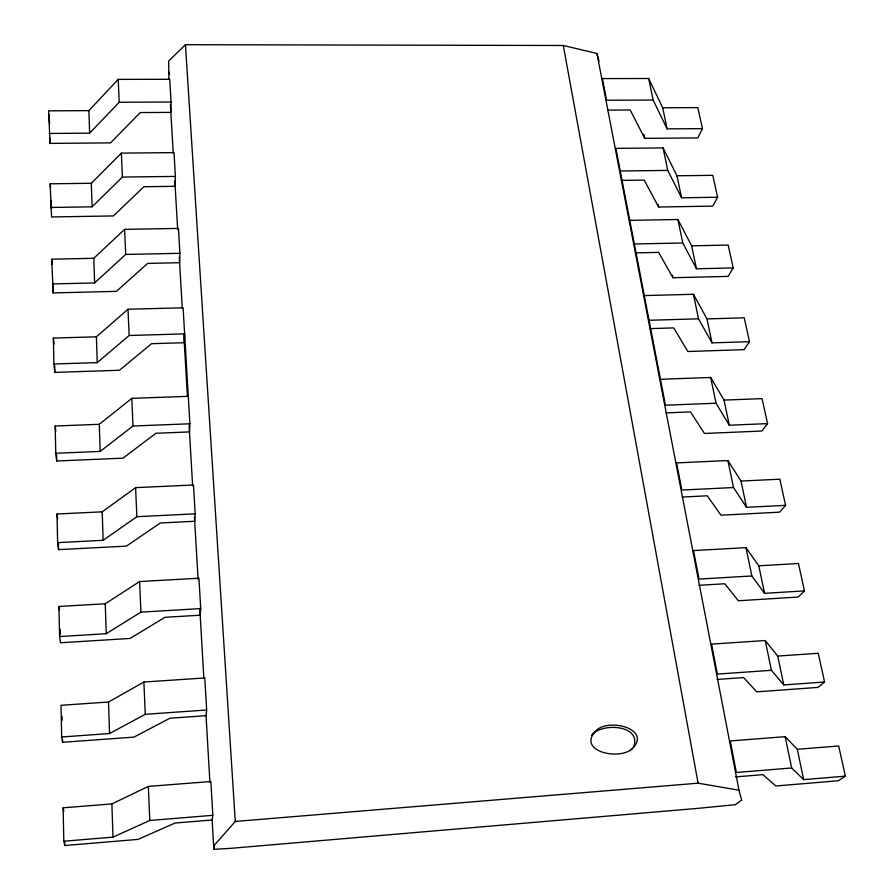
<?xml version="1.0" encoding="UTF-8"?>
<svg xmlns="http://www.w3.org/2000/svg" width="894" height="894" viewBox="0 0 894 894"><rect width="100%" height="100%" fill="white"/><g stroke="black" fill="none" stroke-linecap="round" stroke-linejoin="round"><path stroke-width="1.34" d="M168.921 79.432L168.642 61.049L185.438 44.7L563.298 45.493L596.935 53.472L599.058 61.194M171.045 102.028L170.843 112.398L140.257 112.555L110.532 142.884L50.019 143.398L48.645 110.834L88.897 110.632L118.22 79.376L169.715 79.298L171.045 102.028L119.204 102.24L89.646 133.161L49.114 133.463M175.403 176.409L175.157 186.31L143.889 186.723L113.415 215.935L51.561 216.94L50.165 183.806L91.3 183.281L121.36 153.12L174.006 152.617L175.403 176.409L122.389 177.057L92.082 206.838L50.656 207.475M179.906 253.315L179.616 262.713L147.633 263.395L116.388 291.366L53.159 292.908L51.729 259.193L93.792 258.31L124.612 229.367L178.454 228.417L179.906 253.315L125.685 254.432L94.608 282.951L52.243 283.946M53.908 364.003L97.245 362.606L129.138 335.496L184.633 333.875L184.276 342.693L151.567 343.687L119.494 370.261L54.825 372.396L53.908 364.003L53.372 338.077L96.396 336.814L128.01 309.235L183.102 307.782L189.897 423.778L189.483 431.925L155.947 433.266L122.959 458.175L56.691 460.991L55.763 453.269L55.193 426.013L99.301 424.304L131.809 398.355L188.288 396.321M195.171 513.849L194.691 521.269L160.339 522.979L126.423 546.111L58.546 549.642L57.618 542.636L57.026 514.016L102.195 511.837L135.609 487.643L193.484 484.995L195.171 513.849L136.849 516.698L103.145 540.3L57.618 542.636M200.725 608.591L200.178 615.195L164.954 617.307L130.066 638.45L60.501 642.764L59.574 636.562L58.948 606.467L105.246 603.774L139.609 581.547L198.949 578.228L200.725 608.591L140.917 612.133L106.241 633.701L59.574 636.562M206.033 715.669L206.659 709.992L204.782 677.965L143.889 682.033L108.509 702.025L61.004 705.288L61.664 736.991L62.591 742.299L133.955 737.114L169.894 718.24L206.033 715.669L209.922 782.362M212.124 819.977L212.828 815.317L210.85 781.524L148.337 786.407L111.884 803.918L63.128 807.807L63.82 841.232L64.759 845.534L137.989 839.399L175.023 823.039L212.124 819.977L213.834 849.3L230.496 848.35L697.812 808.366L735.382 804.701L741.674 800.108L738.98 790.184L596.935 53.472M213.834 849.3L214.571 844.942L235.278 821.452L698.091 783.189L738.98 790.184M633.455 747.317C642.54 724.866 601.606 722.196 591.537 735.304M702.472 128.624L667.114 128.881L653.145 100.05L606.59 100.24L602.411 78.583L648.675 78.504L662.689 107.761L697.823 107.593L702.472 128.624L697.812 137.911L644.742 138.358L630.203 109.996L608.121 110.107M660.442 379.291L710.674 377.469L724.028 400.099L762.046 398.623L767.566 423.611L729.292 425.209L716.016 403.228L665.449 405.194L615.877 148.382L663.08 147.923L676.959 175.783L712.775 175.325L717.614 197.239L712.73 206.134L658.632 207.017L644.205 180.096L621.408 180.398M629.778 220.371L677.92 219.511L691.654 245.828L728.163 245.068L733.203 267.932L728.085 276.391L672.947 277.732L658.643 252.387L635.377 252.89M644.295 295.579L693.431 294.282L706.986 318.912L744.221 317.817L749.485 341.676L744.11 349.655L687.877 351.51L673.718 327.897L649.726 328.623M767.566 423.611L761.9 431.031L704.472 433.467L690.492 411.911L665.974 412.883M785.591 505.333L746.524 507.334L733.505 487.532L681.831 490.057L676.579 462.902L727.906 460.555L741.014 481.061L779.825 479.195L785.591 505.333L779.635 512.15L721.011 515.201L707.255 495.801L682.189 497.053M630.259 750.58C654.721 729.683 609.205 717.279 595.929 730.677C576.205 751.72 620.447 760.816 632.371 748.457M804.466 590.889L764.571 593.337L751.843 575.959L699.007 579.089L693.509 550.581L745.965 547.642L758.794 565.813L798.431 563.511L804.466 590.889L798.186 597.047L738.332 600.757L724.81 583.76L698.952 585.313M824.581 681.999L783.792 684.938L771.41 670.299L717.346 674.098L711.557 644.116L765.23 640.54L777.735 656.062L818.234 653.279L824.581 681.999L817.943 687.408L756.771 691.855L743.551 677.563L717.089 679.44M55.763 453.269L100.195 451.414L132.982 426.002L189.897 423.778M845.355 776.148L803.661 779.624L791.659 767.968L736.343 772.494L730.253 740.958L785.167 736.667L797.303 749.295L838.695 745.998L845.355 776.148L838.349 780.753L775.813 785.982L762.928 774.651L735.617 776.897M61.664 736.991L109.549 733.538L145.264 714.306L206.659 709.992M63.82 841.232L112.979 837.142L149.79 820.48L212.828 815.317M693.431 294.282L698.516 318.823L712.015 342.871L749.485 341.676M649.055 320.276L698.516 318.823M677.92 219.511L682.793 242.989L696.471 268.792L733.203 267.932M634.338 243.984L682.793 242.989M663.08 147.923L667.74 170.419L681.574 197.797L717.614 197.239M620.246 170.989L667.74 170.419M168.474 71.654L169.525 74.213M662.689 107.761L667.114 128.881M676.959 175.783L681.574 197.797M691.654 245.828L696.471 268.792M706.986 318.912L712.015 342.871M724.028 400.099L729.292 425.209M741.014 481.061L746.524 507.334M758.794 565.813L764.571 593.337M777.735 656.062L783.792 684.938M797.303 749.295L803.661 779.624M648.675 78.504L653.145 100.05M710.674 377.469L716.016 403.228M727.906 460.555L733.505 487.532M745.965 547.642L751.843 575.959M765.23 640.54L771.41 670.299M785.167 736.667L791.659 767.968M643.937 134.413L644.742 138.358M658.118 204.435L658.632 207.017M672.411 275.05L672.947 277.732M63.128 807.807L63.832 811.271M563.298 45.493L698.091 783.189M58.948 606.467L59.507 610.345M57.026 514.016L57.641 518.844M55.193 426.013L55.808 431.299M53.372 338.077L54.031 344.212M51.729 259.193L52.254 264.412M50.165 183.806L50.556 187.93M48.991 114.6L49.606 123.54M185.438 44.7L235.278 821.452M170.385 104.419L173.224 153.153M174.833 180.744L177.694 229.814M179.292 257.215L182.287 308.475M183.806 334.512L187.416 396.411M189.092 425.108L192.623 485.744M194.456 517.179L198.099 579.547M199.775 608.356L203.866 678.445M118.22 79.376L119.204 102.24M121.36 153.12L122.389 177.057M124.612 229.367L125.685 254.432M128.01 309.235L129.138 335.496M131.809 398.355L132.982 426.002M135.609 487.643L136.849 516.698M139.609 581.547L140.917 612.133M143.889 682.033L145.264 714.306M148.337 786.407L149.79 820.48M88.897 110.632L89.646 133.161M91.3 183.281L92.082 206.838M93.792 258.31L94.608 282.951M96.396 336.814L97.245 362.606M99.301 424.304L100.195 451.414M102.195 511.837L103.145 540.3M105.246 603.774L106.241 633.701M108.509 702.025L109.549 733.538M111.884 803.918L112.979 837.142M49.908 138.101L50.019 143.398M51.215 200.345L51.394 208.648M52.958 283.353L53.159 292.908M54.69 365.624L54.825 372.396M56.545 454.23L56.691 460.991M58.412 542.881L58.546 549.642M60.222 629.208L60.334 634.628M62.044 716.34L62.133 720.441M62.535 739.561L62.591 742.299M64.67 841.399L64.759 845.534"/></g></svg>
